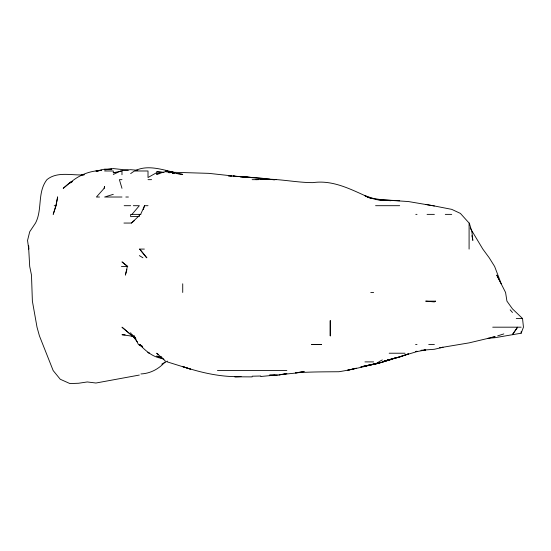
<?xml version="1.0" encoding="UTF-8"?>
<svg xmlns="http://www.w3.org/2000/svg" width="551" height="551" viewBox="0 0 551 551"><rect width="100%" height="100%" fill="white"/><g stroke="black" fill="none" stroke-linecap="round" stroke-linejoin="round"><path stroke-width="0.83" d="M28.549 245.932L29.706 266.443L31.483 275.114L32.385 301.149L37.013 327.184L39.424 335.862L53.172 370.575L60.238 379.246L69.915 383.572L78.593 383.255L87.272 381.953L95.943 383.021L139.334 375.059M104.146 188.339L104.628 186.52L104.139 188.339L96.411 197.017L99.524 197.017M126.902 269.597L125.366 275.114L127.364 266.443L121.978 261.877L127.784 266.443L121.434 266.443M143.281 209.642L144.569 205.695L148.012 205.695M488.021 338.259L495.122 337.687L521.15 333.21L523.45 327.184L522.541 318.506L512.478 308.891L506.934 301.149L505.577 292.471L496.768 275.114L501.217 283.793L494.626 266.443L489.198 257.765L482.821 249.086L470.189 228.011M140.65 214.373L144.569 205.695M512.478 334.684L517.603 327.184L512.478 334.436M131.992 214.373L139.334 205.695L133.308 205.695M123.954 223.052L131.42 223.052L139.334 215.579M165.086 361.897C158.908 368.977 150.361 373.509 140.911 373.943M69.915 182.643L63.207 188.339L69.915 182.65L72.222 181.658L69.915 182.643L72.119 181.369M131.42 223.052L134.465 220.49M72.491 181.341L69.915 183.022C77.774 175.852 88.442 171.223 99.104 170.638M130.656 173.627C143.253 163.482 159.955 168.881 174.047 172.435L165.823 170.982L174.047 172.298L208.76 173.351L234.788 176.182L260.823 178.083L274.467 179.888M378.709 361.897L382.311 359.899M161.753 364.149L167.414 361.112M113.299 174.453L120.71 170.982M395.322 357.716L390.983 359.624L373.633 364.562L381.519 362.324M389.405 359.445L382.311 361.897L417.017 351.586L425.696 349.933L424.118 350.03M497.691 335.862L503.8 333.92M113.299 194.317L104.628 197.017L121.978 197.017M380.011 362.379L373.633 364.314L361.008 366.87M381.519 362.338C367.441 365.857 353.301 369.425 338.92 371.732C324.449 371.863 309.979 371.794 295.529 372.862L304.214 371.512L295.529 373.082L278.964 374.79L286.857 373.64L278.179 375.162L269.501 375.148L275.025 374.962M135.353 170.982L148.012 170.982L148.012 177.518L156.691 172.635L156.691 174.192L165.362 171.657L182.725 174.371L176.41 173.565M380.658 362.338L373.633 364.314L361.008 366.794L364.163 366.201M380.658 362.324L364.955 366.009M383.103 361.456L390.198 359.507L382.311 361.897L390.983 359.156L382.311 362.282L364.955 366.057M104.628 170.982L113.299 170.982L113.299 172.752L121.978 170.927M490.39 337.618L495.122 336.695L469.087 342.88L439.898 347.757M156.691 174.192L159.845 173.593M415.44 351.476L417.017 351.201M101.439 170.252L96.659 170.982L104.628 169.143L111.722 169.143M101.467 170.211L95.943 170.982L99.104 170.776M439.898 347.66L443.052 347.261L434.381 349.272L420.964 350.291M256.029 179.66C275.032 177.532 293.89 182.622 312.892 182.636C332.721 179.743 350.574 189.227 367.992 197.017L364.955 195.777L373.633 198.525L382.311 199.848L408.346 201.535L434.381 205.971L451.73 209.359L460.409 213.409L469.087 223.052L469.087 249.086M113.299 172.752L115.669 172.477M121.978 170.576L130.656 169.674L137.757 170.321M260.823 376.491L277.387 374.928M81.748 174.929L84.117 174.736M107.776 169.556L104.628 169.791L113.299 168.578L128.293 170.183M109.353 169.433L111.722 169.26M241.097 376.602C221.344 377.277 201.39 372.779 182.725 366.573L190.612 369.17L167.284 361.897M239.52 376.622L234.788 376.794L252.144 376.891M252.144 376.202L260.823 376.009M269.501 179.192L260.823 179.337L276.561 179.66M121.978 179.66L119.388 179.66L121.978 188.339M148.012 179.66L151.608 179.66M252.144 179.66L258.474 179.66M125.828 197.017L128.397 197.017M54.212 205.695L55.768 205.695M124.175 205.695L130.656 205.695M375.575 205.695L399.668 205.695M140.836 214.373L130.656 214.373L130.656 216.646L139.334 216.391L139.334 214.373M415.798 214.373L417.017 214.373M427.066 214.373L434.381 214.373M445.277 214.373L451.73 214.373M146.538 257.765L139.658 249.086L144.362 249.086M370.754 292.471L373.633 292.471M516.273 318.506L522.541 318.506M492.711 327.184L521.15 327.184M137.289 341.868L132.695 335.862L134.086 335.862L135.835 338.755M415.585 344.54L417.017 344.54M428.726 344.54L434.381 344.54M389.185 353.219L405.04 353.219M364.955 361.897L373.633 361.897M217.431 370.575L286.857 370.575M84.117 174.832C71.782 175.659 57.311 171.134 46.918 179.66C37.096 192.402 42.62 209.449 35.519 223.052L29.72 231.73L27.55 240.408L28.728 249.086L28.721 245.932M399.668 200.757L382.311 199.848M233.211 176.1L260.823 178.414M125.132 334.843L121.978 334.719L133.025 336.317M168.523 172.677L170.101 172.752M233.211 176.203L234.788 176.279L233.211 176.155M246.621 177.339L252.144 177.636M240.312 176.892L243.466 177.167M228.479 175.803L231.634 176.038L228.479 175.886M172.47 173.131L174.047 173.262M237.942 176.595L234.788 176.334L237.157 176.561M233.211 176.41L234.788 176.589M131.097 335.862L132.743 336.048M375.21 199.469L382.311 200.399L390.983 200.66L382.311 200.371L373.633 198.877L367.069 197.017L371.443 198.512M434.381 205.971L425.696 204.435M163 358.522C153.44 357.633 145.939 351.276 139.665 344.54L141.593 346.028M132.061 334.953L130.656 334.498L121.978 327.184L130.656 334.519L131.985 335.056M161.422 357.661L156.691 356.022L163.922 359.321M142.227 346.572L138.453 344.54L134.086 335.862M142.227 346.069L139.334 344.54L142.668 347.013M139.334 255.602L142.923 257.765M158.695 354.775L156.691 353.219L165.362 361.043M160.692 356.339L162.028 357.379M135.195 338.7L132.24 335.862L130.656 332.701M132.695 335.862L135.463 338.7M510.171 309.827L512.478 312.479M139.658 249.086L146.917 257.765M469.294 223.052L471.897 231.73L472.834 240.408L472.51 238.831M471.863 235.676L472.186 237.254M521.15 331.702L521.15 333.21M182.725 283.793L182.725 292.471M121.978 170.982L121.978 174.715M330.242 320.648L330.242 335.862L330.242 320.648M57.635 197.017L56.05 205.695L53.199 214.373L55.892 205.695L57.635 197.017M435.462 301.149L434.381 301.907L425.696 301.149L435.462 301.149M408.346 353.894L399.668 356.979L390.983 359.293L399.668 356.979L408.346 353.894M356.277 368.24L347.598 370.279L356.277 368.24M312.892 344.513L311.57 344.54L321.564 344.54L312.892 344.513M174.047 172.931L172.47 172.862L174.047 172.931M252.144 177.484L243.466 176.919L252.144 177.546M163.792 172.401L156.691 171.802L163.792 172.422M132.144 335.056L130.656 334.519L132.144 335.042M149.3 353.219L148.012 352.303L149.3 353.219"/></g></svg>
